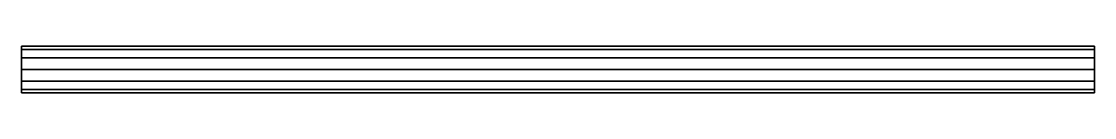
# Model space of a CAD drawing. Header units: millimetres. Extents: x 0 to 252, y -11 to 0.
import ezdxf

# ---------------------------------------------------------------- set-up
doc = ezdxf.new("R2010")
doc.units = ezdxf.units.MM
doc.layers.add('ACESSORIOS', color=2, linetype='Continuous')

msp = doc.modelspace()

# ---------------------------------------------------------------- meshes
at = {"layer": 'ACESSORIOS'}
mesh = msp.add_polymesh((2, 7), dxfattribs=at)
for k, corner in enumerate([(251.65, -10.95, 5.48), (251.65, -10.22, 8.21), (251.65, -8.21, 10.22), (251.65, -5.48, 10.95), (251.65, -2.74, 10.22), (251.65, -0.73, 8.21), (251.65, 0, 5.48), (0, -10.95, 5.48), (0, -10.22, 8.21), (0, -8.21, 10.22), (0, -5.48, 10.95), (0, -2.74, 10.22), (0, -0.73, 8.21), (0, 0, 5.48)]):
    mesh.set_mesh_vertex(divmod(k, 7), corner)
mesh = msp.add_polymesh((2, 7), dxfattribs=at)
for k, corner in enumerate([(0, -10.95, 5.48), (0, -10.22, 2.74), (0, -8.21, 0.73), (0, -5.48), (0, -2.74, 0.73), (0, -0.73, 2.74), (0, 0, 5.48), (251.65, -10.95, 5.48), (251.65, -10.22, 2.74), (251.65, -8.21, 0.73), (251.65, -5.48), (251.65, -2.74, 0.73), (251.65, -0.73, 2.74), (251.65, 0, 5.48)]):
    mesh.set_mesh_vertex(divmod(k, 7), corner)
mesh = msp.add_polymesh((2, 7), dxfattribs=at)
for k, corner in enumerate([(0, 0, 5.48), (0, -0.73, 2.74), (0, -2.74, 0.73), (0, -5.48), (0, -8.21, 0.73), (0, -10.22, 2.74), (0, -10.95, 5.48), (0, 0, 5.48), (0, -1.83, 5.48), (0, -3.65, 5.48), (0, -5.48, 5.48), (0, -7.3, 5.48), (0, -9.13, 5.48), (0, -10.95, 5.48)]):
    mesh.set_mesh_vertex(divmod(k, 7), corner)
mesh = msp.add_polymesh((2, 7), dxfattribs=at)
for k, corner in enumerate([(0, -10.95, 5.48), (0, -10.22, 8.21), (0, -8.21, 10.22), (0, -5.48, 10.95), (0, -2.74, 10.22), (0, -0.73, 8.21), (0, 0, 5.48), (0, -10.95, 5.48), (0, -9.13, 5.48), (0, -7.3, 5.48), (0, -5.48, 5.48), (0, -3.65, 5.48), (0, -1.83, 5.48), (0, 0, 5.48)]):
    mesh.set_mesh_vertex(divmod(k, 7), corner)
mesh = msp.add_polymesh((2, 7), dxfattribs=at)
for k, corner in enumerate([(251.65, 0, 5.48), (251.65, -0.73, 2.74), (251.65, -2.74, 0.73), (251.65, -5.48), (251.65, -8.21, 0.73), (251.65, -10.22, 2.74), (251.65, -10.95, 5.48), (251.65, 0, 5.48), (251.65, -1.83, 5.48), (251.65, -3.65, 5.48), (251.65, -5.48, 5.48), (251.65, -7.3, 5.48), (251.65, -9.13, 5.48), (251.65, -10.95, 5.48)]):
    mesh.set_mesh_vertex(divmod(k, 7), corner)
mesh = msp.add_polymesh((2, 7), dxfattribs=at)
for k, corner in enumerate([(251.65, -10.95, 5.48), (251.65, -10.22, 8.21), (251.65, -8.21, 10.22), (251.65, -5.48, 10.95), (251.65, -2.74, 10.22), (251.65, -0.73, 8.21), (251.65, 0, 5.48), (251.65, -10.95, 5.48), (251.65, -9.13, 5.48), (251.65, -7.3, 5.48), (251.65, -5.48, 5.48), (251.65, -3.65, 5.48), (251.65, -1.83, 5.48), (251.65, 0, 5.48)]):
    mesh.set_mesh_vertex(divmod(k, 7), corner)

doc.saveas('drawing.dxf')
